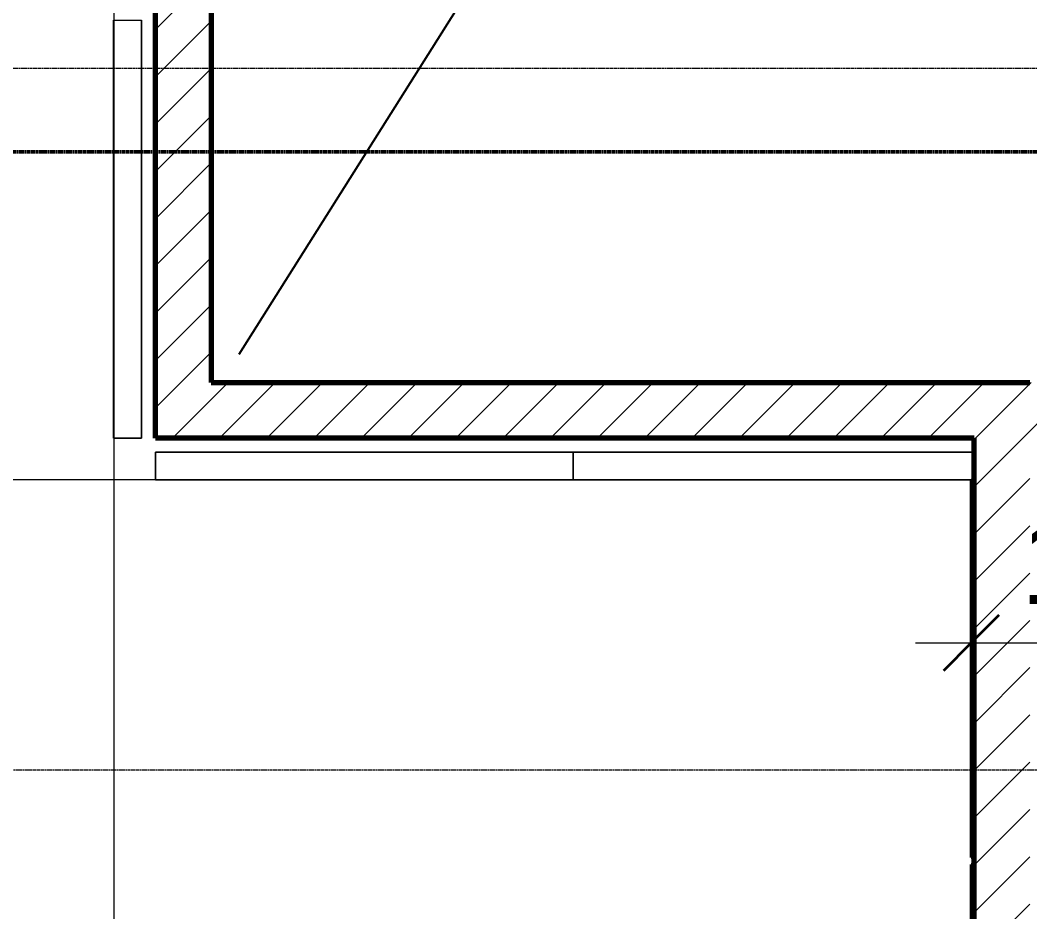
# Model space of a CAD drawing. Header units: millimetres. Extents: x -712454 to -640739, y -26917 to 7174.
# Drawn here: x -696832 to -693205, y -18823 to -15623 of the extents above; entities that cross this region are included whole.
import ezdxf

# ---------------------------------------------------------------- set-up
doc = ezdxf.new("R2010")
doc.units = ezdxf.units.MM
doc.linetypes.add('DPA_Grid _ Level 100', pattern=[10, 5.5, -1.6, 1.3, -1.6])
doc.linetypes.add('DPA_Hidden 50', pattern=[3, 2, -1])
for name, color, linetype, lineweight in [('_ _ A-DETL-OPENING', 1, 'Continuous', 25), ('A-ANNO-DIMS', 1, 'Continuous', 9), ('A-ANNO-DIMS-100', 1, 'Continuous', 9), ('A-DETL', 1, 'Continuous', 70), ('A-GLAZ-CURT', 2, 'Continuous', 9), ('A-WALL', 5, 'Continuous', 35), ('A-WALL-PATT', 1, 'Continuous', 35), ('G-ANNO-SECL', 3, 'Continuous', 9), ('S-GRID', 251, 'Continuous', 9), ('WALL-E', 2, 'Continuous', 35)]:
    doc.layers.add(name, color=color, linetype=linetype, lineweight=lineweight)
doc.styles.add('Arial_2', font='arial.ttf', dxfattribs={"height": 300})
doc.dimstyles.new('DPA-DIM-3_0_T-T', dxfattribs={"dimscale": 304.8, "dimtxt": 306.07782, "dimasz": 0.656168, "dimexe": 0.656168, "dimexo": 0.0625, "dimgap": 0.164042, "dimtad": 1, "dimdec": 0, "dimzin": 0, "dimdsep": 46, "dimtxsty": 'Arial_2', "dimblk1": 'OBLIQUE', "dimblk2": 'OBLIQUE', "dimsah": 1, "dimcen": 0.09, "dimdle": 0.656168, "dimadec": 8, "dimazin": 0, "dimtfac": 1, "dimtdec": 4, "dimtix": 1, "dimtmove": 0, "dimatfit": 3, "dimfxl": 1.312336, "dimfxlon": 1, "dimtvp": 1, "dimtolj": 1, "dimtzin": 0, "dimarcsym": 2})
pattern_1 = [(45, (0, 0), (-84.852814, 84.852814), [])]

# ---------------------------------------------------------------- blocks, each defined once
blk = doc.blocks.new('System Panel - Facade_Solid Panel 100mm-18333690-4213-01 ENLARGED ENTRANCE 3 GROUND LEVEL - REFLECTED CEILING PLAN')
at = {"layer": 'A-GLAZ-CURT'}
for p, q in [((-750, -50), (750, -50)), ((750, -50), (-750, -50)), ((-750, -150), (-750, -50)), ((-750, -50), (-750, -150)), ((750, -50), (750, -150)), ((750, -50), (750, -150)), ((-750, -150), (750, -150)), ((750, -150), (-750, -150))]:
    blk.add_line(p, q, dxfattribs=at)
blk = doc.blocks.new('System Panel - Facade_Solid Panel 100mm-17624117-4213-01 ENLARGED ENTRANCE 3 GROUND LEVEL - REFLECTED CEILING PLAN')
at = {"layer": 'A-GLAZ-CURT'}
for p, q in [((-720.3, 50), (-720.3, 150)), ((-720.3, 150), (720.3, 150)), ((720.3, 150), (720.3, 50)), ((720.3, 50), (-720.3, 50))]:
    blk.add_line(p, q, dxfattribs=at)
blk = doc.blocks.new('System Panel - Facade_Solid Panel 100mm-18334290-4213-01 ENLARGED ENTRANCE 3 GROUND LEVEL - REFLECTED CEILING PLAN')
at = {"layer": 'A-GLAZ-CURT'}
for p, q in [((-720.3, -50), (720.3, -50)), ((720.3, -50), (-720.3, -50)), ((-720.3, -150), (-720.3, -50)), ((-720.3, -50), (-720.3, -150)), ((720.3, -50), (720.3, -150)), ((720.3, -50), (720.3, -150)), ((-720.3, -150), (720.3, -150)), ((720.3, -150), (-720.3, -150))]:
    blk.add_line(p, q, dxfattribs=at)
blk = doc.blocks.new('System Panel - Facade_Solid Panel 100mm-6828144-4213-01 ENLARGED ENTRANCE 3 GROUND LEVEL - REFLECTED CEILING PLAN')
at = {"layer": 'A-GLAZ-CURT'}
for p, q in [((-750, 50), (-750, 150)), ((-750, 150), (750, 150)), ((750, 150), (750, 50)), ((750, 50), (-750, 50))]:
    blk.add_line(p, q, dxfattribs=at)
blk = doc.blocks.new('System Panel - Facade_Solid Panel 100mm-V92-4213-01 ENLARGED ENTRANCE 3 GROUND LEVEL - REFLECTED CEILING PLAN')
at = {"layer": 'A-GLAZ-CURT'}
for p, q in [((-750, 150), (750, 150)), ((750, 150), (-750, 150)), ((-750, 50), (-750, 150)), ((-750, 150), (-750, 50)), ((750, 150), (750, 50)), ((750, 150), (750, 50)), ((-750, 50), (750, 50)), ((750, 50), (-750, 50))]:
    blk.add_line(p, q, dxfattribs=at)
blk = doc.blocks.new('DIMBLOCK12-4213-01 ENLARGED ENTRANCE 3 GROUND LEVEL - REFLECTED CEILING PLAN')
at = {"layer": 'A-ANNO-DIMS-100'}
for p, q in [((-692137.4, -17457.7), (-692137.4, -18057.7)), ((-692137.4, -17857.7), (-692137.4, -17457.7)), ((-693415.4, -18257.7), (-693415.4, -17657.7)), ((-693615.4, -17857.7), (-692137.4, -17857.7)), ((-693415.4, -17857.7), (-693415.4, -18257.7))]:
    blk.add_line(p, q, dxfattribs=at)
at = {"layer": 'A-ANNO-DIMS-100', "lineweight": 35}
for p, q in [((-693415.4, -17857.7), (-693315.4, -17757.7)), ((-692137.4, -17857.7), (-692037.4, -17757.7)), ((-693415.4, -17857.7), (-693515.4, -17957.7)), ((-692137.4, -17857.7), (-692237.4, -17957.7))]:
    blk.add_line(p, q, dxfattribs=at)
at = {"layer": 'A-ANNO-DIMS-100', "color": 0, "insert": (-693237.8, -17418.2), "char_height": 300, "width": 1107.531, "attachment_point": 1, "line_spacing_factor": 0.941778, "style": 'Arial_2'}
blk.add_mtext('1278', dxfattribs=at)
blk = doc.blocks.new('_Oblique')
at = {"color": 0, "linetype": 'ByBlock', "lineweight": -2}
blk.add_line((-0.5, -0.5), (0.5, 0.5), dxfattribs=at)

msp = doc.modelspace()

# ---------------------------------------------------------------- hatches: boundary and pattern name
at = {"layer": 'A-WALL-PATT', "lineweight": 9}
h = msp.add_hatch(dxfattribs=at)
h.set_pattern_fill('FP_2', color=256, style=0, pattern_type=2)
h.set_pattern_definition(pattern_1)
h.paths.add_polyline_path([(-696145.9, -16923), (-696145.9, -13723), (-696345.9, -13723), (-696345.9, -16923)])
h = msp.add_hatch(dxfattribs=at)
h.set_pattern_fill('FP_2', color=256, style=0, pattern_type=2)
h.set_pattern_definition(pattern_1)
h.paths.add_polyline_path([(-693205.4, -17123), (-693205.4, -16923), (-696345.9, -16923), (-696345.9, -17123), (-693405.4, -17123)])
h = msp.add_hatch(dxfattribs=at)
h.set_pattern_fill('FP_2', color=256, style=0, pattern_type=2)
h.set_pattern_definition(pattern_1)
h.paths.add_polyline_path([(-692137.4, -17123), (-692137.4, -16923), (-693205.4, -16923), (-693205.4, -17123), (-692207.1, -17123)])
h = msp.add_hatch(dxfattribs=at)
h.set_pattern_fill('FP_2', color=256, style=0, pattern_type=2)
h.set_pattern_definition(pattern_1)
h.paths.add_polyline_path([(-693405.4, -18973), (-693205.4, -18973), (-693205.4, -17123), (-693405.4, -17123)])
h = msp.add_hatch(dxfattribs=at)
h.set_pattern_fill('FP_1', color=256, style=0, pattern_type=2)
h.set_pattern_definition([(50, (0, 0), (728.7365, -63.7558), [76.2, -838.2]), (355, (0, 0), (-140.9716, 764.2276), [60.96, -670.56]), (100.451, (60.7, -5.3), (587.77, 700.46675), [64.76, -712.36]), (46.184, (0, 203.2), (1084.3162, -168.171), [114.3, -1257.3]), (96.636, (90.4, 189.2), (949.6099, 989.7098), [97.14, -1068.54]), (351.184, (0, 203.2), (949.6206, 989.7012), [91.44, -1005.84]), (21, (101.6, 152.4), (606.45787, -409.06057), [76.2, -838.2]), (326, (101.6, 152.4), (247.20834, 736.7529), [60.96, -670.56]), (71.451, (152.14, 118.3), (853.66825, 327.6855), [64.76, -712.36]), (37.5, (0, 0), (12.35469, 338.22012), [33.528, -628.904, 33.528, -647.192, -673.1]), (37.5, (0, 0), (12.35469, 338.22012), [-1343.152, 33.528, -639.572]), (7.5, (0, 0), (267.27887, 400.72213), [33.528, -354.584, 33.528, -613.664, -256.54]), (7.5, (0, 0), (267.27887, 400.72213), [-1035.304, 33.528, -223.012]), (327.5, (-226.57, 0), (542.36333, -22.91534), [33.528, -220.472, 33.528, -758.952, -1051.56]), (327.5, (-226.57, 0), (542.36333, -22.91534), [-1046.48, 33.528, -1018.032]), (317.5, (-328.17, 0), (592.51696, 101.7071), [33.528, -296.672, 33.528, -492.76, -746.76]), (317.5, (-328.17, 0), (592.51696, 101.7071), [-856.488, 33.528, -713.232])])
h.paths.add_polyline_path([(-682357.4, -18973), (-682357.4, -18773), (-693205.4, -18773), (-693205.4, -18973), (-683769.2, -18973)])

# ---------------------------------------------------------------- linework, layer by layer
at = {"layer": '_ _ A-DETL-OPENING'}
msp.add_line((-694155.7, -13823), (-696045.9, -16823), dxfattribs=at)
at = {"layer": 'A-DETL', "color": 8, "linetype": 'DPA_Hidden 50', "lineweight": 9}
for p, q in [((-696495.7, -6373), (-696495.7, -22073)), ((-693406.9, -17273), (-697417.4, -17273)), ((-693406.9, -17273), (-693406.9, -17913))]:
    msp.add_line(p, q, dxfattribs=at)
at = {"layer": 'A-WALL', "color": 7, "lineweight": 70}
for p, q in [((-696345.9, -16923), (-696345.9, -13723)), ((-696145.9, -13723), (-696145.9, -16923)), ((-696345.9, -17123), (-696345.9, -16923)), ((-696145.9, -16923), (-693205.4, -16923)), ((-693405.4, -17123), (-696345.9, -17123)), ((-693405.4, -18973), (-693405.4, -17123))]:
    msp.add_line(p, q, dxfattribs=at)
at = {"layer": 'G-ANNO-SECL', "linetype": 'DPA_Grid _ Level 100', "lineweight": 50}
msp.add_line((-705313.9, -16095.1), (-649684.4, -16095.1), dxfattribs=at)
at = {"layer": 'S-GRID', "linetype": 'DPA_Grid _ Level 100'}
for p, q in [((-641560, -15796), (-711553.5, -15796)), ((-711553.5, -18313), (-641560, -18313))]:
    msp.add_line(p, q, dxfattribs=at)
at = {"layer": 'WALL-E'}
for p, q in [((-693415.4, -17273), (-693415.4, -18628)), ((-693415.4, -18628), (-693415.4, -17273)), ((-693415.4, -17273), (-693405.4, -17273)), ((-693415.4, -17273), (-693405.4, -17273)), ((-693405.4, -17273), (-693405.4, -18628)), ((-693405.4, -18628), (-693405.4, -17273)), ((-693405.4, -18628), (-693415.4, -18628)), ((-693415.4, -18628), (-693405.4, -18628)), ((-693415.4, -18973), (-693415.4, -18653)), ((-693415.4, -18653), (-693415.4, -20123)), ((-693415.4, -18653), (-693405.4, -18653)), ((-693405.4, -18653), (-693415.4, -18653)), ((-693405.4, -20123), (-693405.4, -18653)), ((-693405.4, -18653), (-693405.4, -18973))]:
    msp.add_line(p, q, dxfattribs=at)

# ---------------------------------------------------------------- block references
at = {"layer": 'A-GLAZ-CURT'}
for name, p, rotation in [('System Panel - Facade_Solid Panel 100mm-6828144-4213-01 ENLARGED ENTRANCE 3 GROUND LEVEL - REFLECTED CEILING PLAN', (-696345.9, -16373), 90), ('System Panel - Facade_Solid Panel 100mm-V92-4213-01 ENLARGED ENTRANCE 3 GROUND LEVEL - REFLECTED CEILING PLAN', (-696345.9, -16373), 90), ('System Panel - Facade_Solid Panel 100mm-6828144-4213-01 ENLARGED ENTRANCE 3 GROUND LEVEL - REFLECTED CEILING PLAN', (-695595.9, -17123), 180), ('System Panel - Facade_Solid Panel 100mm-17624117-4213-01 ENLARGED ENTRANCE 3 GROUND LEVEL - REFLECTED CEILING PLAN', (-694125.6, -17123), 180)]:
    msp.add_blockref(name, p, dxfattribs=dict(at, rotation=rotation))
for name, p in [('System Panel - Facade_Solid Panel 100mm-18333690-4213-01 ENLARGED ENTRANCE 3 GROUND LEVEL - REFLECTED CEILING PLAN', (-695595.9, -17123)), ('System Panel - Facade_Solid Panel 100mm-18334290-4213-01 ENLARGED ENTRANCE 3 GROUND LEVEL - REFLECTED CEILING PLAN', (-694125.6, -17123))]:
    msp.add_blockref(name, p, dxfattribs=at)

# ---------------------------------------------------------------- dimensions: what is measured, and where the dimension line sits
at = {"layer": 'A-ANNO-DIMS'}
dim = msp.add_linear_dim(base=(-692137.4, -17857.7), p1=(-693415.4, -18257.7), p2=(-692137.4, -17457.7), dimstyle='DPA-DIM-3_0_T-T', override={"dimpost": '<>', "dimfxl": 1507.741357}, dxfattribs=at)
dim.commit()
dim.dimension.update_dxf_attribs({"geometry": 'DIMBLOCK12-4213-01 ENLARGED ENTRANCE 3 GROUND LEVEL - REFLECTED CEILING PLAN', "text_midpoint": (-692776.4, -17654.5)})

doc.saveas('drawing.dxf')
